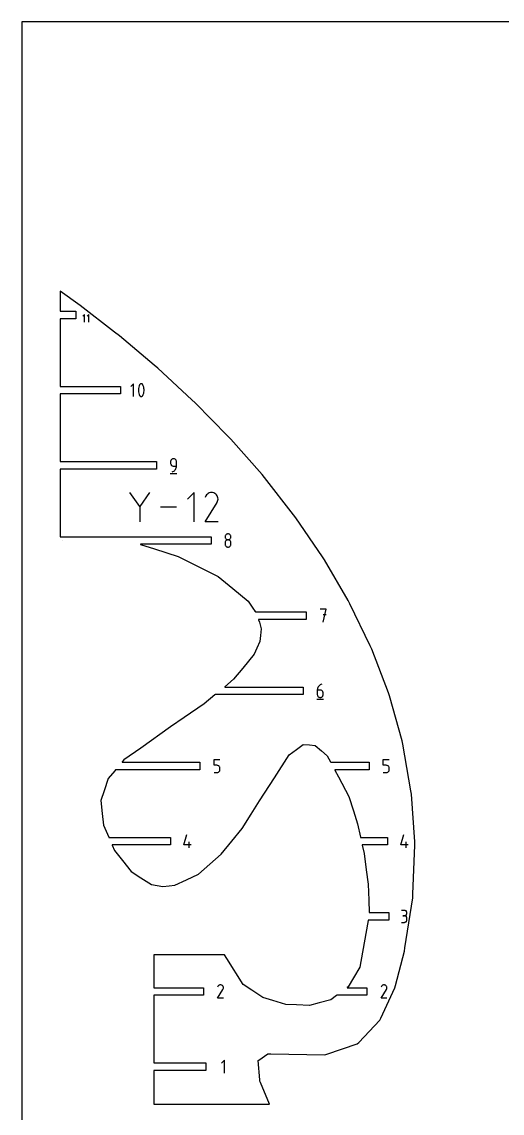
# Model space of a CAD drawing. Extents: x 0 to 800, y 0 to 1200.
# Drawn here: x 0 to 145.1, y 870 to 1200 of the extents above; entities that cross this region are included whole.
import ezdxf

# ---------------------------------------------------------------- set-up
doc = ezdxf.new("R2010")
doc.units = 0
doc.header["$MEASUREMENT"] = 0
for name, color, linetype in [('annotation', 7, 'Continuous'), ('boundary', 7, 'Continuous'), ('frame', 7, 'Continuous')]:
    doc.layers.add(name, color=color, linetype=linetype)

msp = doc.modelspace()

# ---------------------------------------------------------------- linework, layer by layer
at = {"layer": 'annotation', "color": 1}
for p, q in [((18.91, 1111.5), (18.4, 1110.99)), ((18.91, 1109.21), (18.91, 1111.5)), ((20.28, 1111.5), (19.77, 1110.99)), ((20.28, 1109.21), (20.28, 1111.5)), ((33.79, 1090.56), (32.93, 1089.7)), ((33.79, 1086.71), (33.79, 1090.56)), ((35.27, 1089.18), (35.23, 1088.81)), ((35.34, 1089.55), (35.27, 1089.18)), ((35.45, 1089.9), (35.34, 1089.55)), ((35.6, 1090.25), (35.45, 1089.9)), ((35.65, 1090.33), (35.6, 1090.25)), ((35.6, 1090.25), (35.6, 1090.25)), ((35.71, 1090.4), (35.65, 1090.33)), ((35.78, 1090.46), (35.71, 1090.4)), ((35.86, 1090.5), (35.78, 1090.46)), ((35.95, 1090.53), (35.86, 1090.5)), ((36.04, 1090.55), (35.95, 1090.53)), ((36.13, 1090.55), (36.04, 1090.55)), ((36.22, 1090.53), (36.13, 1090.55)), ((36.31, 1090.5), (36.22, 1090.53)), ((36.35, 1090.48), (36.31, 1090.5)), ((36.31, 1090.5), (36.31, 1090.5)), ((36.38, 1090.46), (36.35, 1090.48)), ((36.41, 1090.43), (36.38, 1090.46)), ((36.44, 1090.41), (36.41, 1090.43)), ((36.47, 1090.38), (36.44, 1090.41)), ((36.5, 1090.35), (36.47, 1090.38)), ((36.52, 1090.32), (36.5, 1090.35)), ((36.54, 1090.29), (36.52, 1090.32)), ((36.56, 1090.25), (36.54, 1090.29)), ((36.71, 1089.9), (36.56, 1090.25)), ((36.56, 1090.25), (36.56, 1090.25)), ((36.82, 1089.55), (36.71, 1089.9)), ((36.89, 1089.18), (36.82, 1089.55)), ((36.93, 1088.81), (36.89, 1089.18)), ((35.23, 1088.81), (35.23, 1088.44)), ((35.23, 1088.44), (35.27, 1088.08)), ((35.27, 1088.08), (35.34, 1087.71)), ((35.34, 1087.71), (35.45, 1087.35)), ((35.45, 1087.35), (35.6, 1087.01)), ((35.6, 1087.01), (35.6, 1087.01)), ((35.6, 1087.01), (35.62, 1086.97)), ((35.62, 1086.97), (35.64, 1086.94)), ((35.64, 1086.94), (35.66, 1086.91)), ((35.66, 1086.91), (35.69, 1086.88)), ((35.69, 1086.88), (35.72, 1086.85)), ((35.72, 1086.85), (35.75, 1086.82)), ((35.75, 1086.82), (35.78, 1086.8)), ((35.78, 1086.8), (35.81, 1086.78)), ((35.81, 1086.78), (35.85, 1086.76)), ((35.85, 1086.76), (35.85, 1086.76)), ((35.85, 1086.76), (35.94, 1086.72)), ((35.94, 1086.72), (36.03, 1086.71)), ((36.03, 1086.71), (36.12, 1086.71)), ((36.12, 1086.71), (36.21, 1086.72)), ((36.21, 1086.72), (36.3, 1086.75)), ((36.3, 1086.75), (36.38, 1086.8)), ((36.38, 1086.8), (36.45, 1086.85)), ((36.45, 1086.85), (36.51, 1086.92)), ((36.51, 1086.92), (36.56, 1087.01)), ((36.56, 1087.01), (36.71, 1087.35)), ((36.56, 1087.01), (36.56, 1087.01)), ((36.71, 1087.35), (36.82, 1087.71)), ((36.82, 1087.71), (36.89, 1088.07)), ((36.89, 1088.07), (36.93, 1088.44)), ((36.93, 1088.44), (36.93, 1088.81)), ((44.97, 1067.17), (44.95, 1067.01)), ((44.95, 1067.01), (44.95, 1066.57)), ((44.95, 1066.57), (44.95, 1066.57)), ((44.95, 1066.57), (44.97, 1066.41)), ((45.01, 1067.32), (44.97, 1067.17)), ((44.97, 1066.41), (45.01, 1066.26)), ((45.08, 1067.46), (45.01, 1067.32)), ((45.01, 1066.26), (45.08, 1066.12)), ((45.16, 1067.59), (45.08, 1067.46)), ((45.08, 1066.12), (45.16, 1066)), ((45.27, 1067.69), (45.16, 1067.59)), ((45.16, 1066), (45.27, 1065.89)), ((45.39, 1067.78), (45.27, 1067.69)), ((45.27, 1065.89), (45.39, 1065.8)), ((45.53, 1067.85), (45.39, 1067.78)), ((45.39, 1065.8), (45.53, 1065.74)), ((45.68, 1067.89), (45.53, 1067.85)), ((45.84, 1067.9), (45.68, 1067.89)), ((46, 1067.89), (45.84, 1067.9)), ((45.84, 1067.9), (45.84, 1067.9)), ((46.15, 1067.85), (46, 1067.89)), ((46.29, 1067.78), (46.15, 1067.85)), ((46.42, 1067.69), (46.29, 1067.78)), ((46.52, 1067.59), (46.42, 1067.69)), ((46.61, 1067.46), (46.52, 1067.59)), ((46.68, 1067.32), (46.61, 1067.46)), ((46.72, 1067.17), (46.68, 1067.32)), ((46.73, 1067.01), (46.72, 1067.17)), ((46.73, 1065.68), (46.73, 1067.01)), ((46.73, 1067.01), (46.73, 1067.01)), ((44.84, 1063.4), (46.84, 1063.4)), ((45.4, 1063.9), (45.65, 1064)), ((45.4, 1063.9), (45.4, 1063.9)), ((45.53, 1065.74), (45.68, 1065.69)), ((45.65, 1064), (45.89, 1064.13)), ((45.68, 1065.69), (45.84, 1065.68)), ((45.84, 1065.68), (46.73, 1065.68)), ((45.89, 1064.13), (46.1, 1064.28)), ((46.1, 1064.28), (46.28, 1064.47)), ((46.28, 1064.47), (46.44, 1064.68)), ((46.44, 1064.68), (46.56, 1064.91)), ((46.56, 1064.91), (46.65, 1065.15)), ((46.65, 1065.15), (46.71, 1065.41)), ((46.71, 1065.41), (46.73, 1065.68)), ((35.63, 1053.41), (32.68, 1057.68)), ((38.58, 1057.68), (35.63, 1053.41)), ((52.03, 1057.68), (50.06, 1055.71)), ((52.03, 1048.83), (52.03, 1057.68)), ((55.61, 1056.69), (55.35, 1056.2)), ((55.82, 1056.98), (55.61, 1056.69)), ((56.06, 1057.23), (55.82, 1056.98)), ((56.34, 1057.42), (56.06, 1057.23)), ((56.65, 1057.56), (56.34, 1057.42)), ((56.97, 1057.65), (56.65, 1057.56)), ((57.3, 1057.68), (56.97, 1057.65)), ((57.64, 1057.65), (57.3, 1057.68)), ((57.98, 1057.56), (57.64, 1057.65)), ((58.3, 1057.42), (57.98, 1057.56)), ((58.59, 1057.21), (58.3, 1057.42)), ((58.3, 1057.42), (58.3, 1057.42)), ((58.83, 1056.97), (58.59, 1057.21)), ((59.02, 1056.69), (58.83, 1056.97)), ((59.16, 1056.38), (59.02, 1056.69)), ((59.25, 1056.06), (59.16, 1056.38)), ((59.28, 1055.72), (59.25, 1056.06)), ((35.63, 1053.75), (35.63, 1048.83)), ((46.74, 1053.25), (41.9, 1053.25)), ((55.35, 1048.83), (58.98, 1054.67)), ((58.98, 1054.67), (58.98, 1054.68)), ((58.98, 1054.68), (58.99, 1054.68)), ((58.98, 1054.67), (58.98, 1054.67)), ((58.99, 1054.69), (59, 1054.7)), ((58.99, 1054.68), (58.99, 1054.69)), ((59, 1054.7), (59, 1054.71)), ((59, 1054.71), (59.01, 1054.71)), ((59, 1054.7), (59, 1054.7)), ((59.01, 1054.73), (59.16, 1055.05)), ((59.01, 1054.72), (59.01, 1054.73)), ((59.01, 1054.73), (59.01, 1054.73)), ((59.01, 1054.71), (59.01, 1054.72)), ((59.16, 1055.05), (59.25, 1055.38)), ((59.25, 1055.38), (59.28, 1055.72)), ((59.28, 1048.83), (55.35, 1048.83)), ((12.16, 1043.21), (12.15, 1043.2)), ((12.15, 1043.2), (12.15, 1043.2)), ((12.15, 1043.2), (12.15, 1043.2)), ((12.15, 1043.2), (12.15, 1043.2)), ((12.15, 1043.2), (12.15, 1043.2)), ((12.15, 1043.2), (12.15, 1043.2)), ((12.15, 1043.2), (12.15, 1043.19)), ((12.15, 1043.19), (12.15, 1043.19)), ((12.15, 1043.19), (12.15, 1043.19)), ((12.15, 1043.19), (12.15, 1043.19)), ((12.15, 1043.19), (12.16, 1043.18)), ((12.16, 1043.18), (12.15, 1043.17)), ((12.15, 1043.17), (12.15, 1043.17)), ((12.15, 1043.17), (12.15, 1043.17)), ((12.15, 1043.17), (12.15, 1043.17)), ((12.15, 1043.17), (12.15, 1043.17)), ((12.15, 1043.17), (12.15, 1043.16)), ((12.15, 1043.16), (12.15, 1043.16)), ((12.15, 1043.16), (12.15, 1043.16)), ((12.15, 1043.16), (12.15, 1043.15)), ((12.15, 1043.15), (12.15, 1043.15)), ((12.15, 1043.15), (12.15, 1043.15)), ((12.15, 1043.15), (12.16, 1043.15)), ((12.17, 1043.21), (12.16, 1043.21)), ((12.16, 1043.21), (12.16, 1043.21)), ((12.16, 1043.21), (12.16, 1043.21)), ((12.16, 1043.21), (12.16, 1043.21)), ((12.17, 1043.18), (12.16, 1043.18)), ((12.16, 1043.18), (12.16, 1043.18)), ((12.16, 1043.18), (12.16, 1043.18)), ((12.16, 1043.18), (12.16, 1043.18)), ((12.16, 1043.18), (12.16, 1043.18)), ((12.16, 1043.18), (12.16, 1043.18)), ((12.16, 1043.18), (12.16, 1043.18)), ((12.16, 1043.18), (12.17, 1043.18)), ((12.16, 1043.15), (12.16, 1043.15)), ((12.16, 1043.15), (12.16, 1043.14)), ((12.16, 1043.14), (12.16, 1043.14)), ((12.16, 1043.14), (12.17, 1043.14)), ((12.18, 1043.21), (12.17, 1043.21)), ((12.17, 1043.21), (12.17, 1043.21)), ((12.17, 1043.21), (12.17, 1043.21)), ((12.17, 1043.21), (12.17, 1043.21)), ((12.17, 1043.21), (12.17, 1043.21)), ((12.18, 1043.18), (12.17, 1043.18)), ((12.17, 1043.18), (12.17, 1043.18)), ((12.17, 1043.18), (12.17, 1043.18)), ((12.17, 1043.18), (12.17, 1043.18)), ((12.17, 1043.18), (12.17, 1043.18)), ((12.17, 1043.18), (12.17, 1043.18)), ((12.17, 1043.18), (12.17, 1043.18)), ((12.17, 1043.18), (12.17, 1043.18)), ((12.17, 1043.18), (12.17, 1043.18)), ((12.17, 1043.18), (12.18, 1043.18)), ((12.17, 1043.14), (12.17, 1043.15)), ((12.17, 1043.15), (12.18, 1043.15)), ((12.17, 1043.14), (12.17, 1043.14)), ((12.17, 1043.14), (12.17, 1043.14)), ((12.17, 1043.14), (12.17, 1043.14)), ((12.18, 1043.2), (12.18, 1043.21)), ((12.18, 1043.2), (12.18, 1043.2)), ((12.18, 1043.2), (12.18, 1043.2)), ((12.18, 1043.2), (12.18, 1043.2)), ((12.18, 1043.2), (12.18, 1043.2)), ((12.18, 1043.2), (12.18, 1043.2)), ((12.18, 1043.19), (12.18, 1043.2)), ((12.18, 1043.18), (12.18, 1043.19)), ((12.18, 1043.19), (12.18, 1043.19)), ((12.18, 1043.19), (12.18, 1043.19)), ((12.18, 1043.19), (12.18, 1043.19)), ((12.18, 1043.17), (12.18, 1043.18)), ((12.18, 1043.16), (12.18, 1043.17)), ((12.18, 1043.17), (12.18, 1043.17)), ((12.18, 1043.17), (12.18, 1043.17)), ((12.18, 1043.17), (12.18, 1043.17)), ((12.18, 1043.17), (12.18, 1043.17)), ((12.18, 1043.17), (12.18, 1043.17)), ((12.18, 1043.15), (12.18, 1043.16)), ((12.18, 1043.16), (12.18, 1043.16)), ((12.18, 1043.15), (12.18, 1043.15)), ((12.18, 1043.15), (12.18, 1043.15)), ((12.18, 1043.15), (12.18, 1043.15)), ((61.44, 1044.44), (61.43, 1044.28)), ((61.43, 1044.28), (61.43, 1044.28)), ((61.43, 1044.28), (61.44, 1044.12)), ((61.48, 1044.59), (61.44, 1044.44)), ((61.44, 1044.12), (61.48, 1043.97)), ((61.48, 1042.82), (61.44, 1042.67)), ((61.55, 1044.73), (61.48, 1044.59)), ((61.48, 1043.97), (61.55, 1043.84)), ((61.55, 1042.95), (61.48, 1042.82)), ((61.64, 1044.86), (61.55, 1044.73)), ((61.55, 1043.84), (61.64, 1043.71)), ((61.64, 1043.08), (61.55, 1042.95)), ((61.74, 1044.96), (61.64, 1044.86)), ((61.64, 1043.71), (61.74, 1043.6)), ((61.74, 1043.19), (61.64, 1043.08)), ((61.87, 1045.05), (61.74, 1044.96)), ((61.74, 1043.6), (61.87, 1043.52)), ((61.87, 1043.27), (61.74, 1043.19)), ((62.01, 1045.12), (61.87, 1045.05)), ((61.87, 1043.52), (62.01, 1043.45)), ((62.01, 1043.34), (61.87, 1043.27)), ((62.16, 1045.16), (62.01, 1045.12)), ((62.01, 1043.45), (62.16, 1043.41)), ((62.16, 1043.38), (62.01, 1043.34)), ((62.32, 1045.17), (62.16, 1045.16)), ((62.16, 1043.41), (62.32, 1043.4)), ((62.32, 1043.4), (62.16, 1043.38)), ((62.48, 1045.16), (62.32, 1045.17)), ((62.32, 1045.17), (62.32, 1045.17)), ((62.32, 1043.4), (62.48, 1043.41)), ((62.48, 1043.38), (62.32, 1043.4)), ((62.32, 1043.4), (62.32, 1043.4)), ((62.32, 1043.4), (62.32, 1043.4)), ((62.63, 1045.12), (62.48, 1045.16)), ((62.48, 1043.41), (62.63, 1043.45)), ((62.63, 1043.34), (62.48, 1043.38)), ((62.76, 1045.05), (62.63, 1045.12)), ((62.63, 1043.45), (62.76, 1043.52)), ((62.76, 1043.27), (62.63, 1043.34)), ((62.89, 1044.96), (62.76, 1045.05)), ((62.76, 1043.52), (62.89, 1043.6)), ((62.89, 1043.19), (62.76, 1043.27)), ((63, 1044.86), (62.89, 1044.96)), ((62.89, 1043.6), (63, 1043.71)), ((63, 1043.08), (62.89, 1043.19)), ((63.08, 1044.73), (63, 1044.86)), ((63, 1043.71), (63.08, 1043.84)), ((63.08, 1042.95), (63, 1043.08)), ((63.15, 1044.59), (63.08, 1044.73)), ((63.08, 1043.84), (63.15, 1043.97)), ((63.15, 1042.82), (63.08, 1042.95)), ((63.19, 1044.44), (63.15, 1044.59)), ((63.15, 1043.97), (63.19, 1044.12)), ((63.19, 1042.67), (63.15, 1042.82)), ((63.2, 1044.28), (63.19, 1044.44)), ((63.19, 1044.12), (63.2, 1044.28)), ((63.2, 1044.28), (63.2, 1044.28)), ((61.44, 1042.67), (61.43, 1042.51)), ((61.43, 1042.51), (61.43, 1042.06)), ((61.43, 1042.06), (61.43, 1042.06)), ((61.43, 1042.06), (61.44, 1041.9)), ((61.44, 1041.9), (61.48, 1041.75)), ((61.48, 1041.75), (61.55, 1041.62)), ((61.55, 1041.62), (61.64, 1041.49)), ((61.64, 1041.49), (61.74, 1041.38)), ((61.74, 1041.38), (61.87, 1041.3)), ((61.87, 1041.3), (62.01, 1041.23)), ((62.01, 1041.23), (62.16, 1041.19)), ((62.16, 1041.19), (62.32, 1041.18)), ((62.32, 1041.18), (62.48, 1041.19)), ((62.32, 1041.18), (62.32, 1041.18)), ((62.48, 1041.19), (62.63, 1041.23)), ((62.63, 1041.23), (62.76, 1041.3)), ((62.76, 1041.3), (62.89, 1041.38)), ((62.89, 1041.38), (63, 1041.49)), ((63, 1041.49), (63.08, 1041.62)), ((63.08, 1041.62), (63.15, 1041.75)), ((63.15, 1041.75), (63.19, 1041.9)), ((63.2, 1042.51), (63.19, 1042.67)), ((63.19, 1041.9), (63.2, 1042.06)), ((63.2, 1042.06), (63.2, 1042.51)), ((63.2, 1042.51), (63.2, 1042.51)), ((91.95, 1022.45), (90.17, 1022.45)), ((91.06, 1018.45), (91.95, 1022.45)), ((91.95, 1020.67), (91.06, 1020.67)), ((89.3, 998.21), (89.28, 997.94)), ((89.28, 997.94), (89.28, 996.61)), ((90.16, 997.94), (89.28, 997.94)), ((89.28, 996.61), (89.28, 996.61)), ((89.28, 996.61), (89.29, 996.45)), ((89.35, 998.47), (89.3, 998.21)), ((89.45, 998.72), (89.35, 998.47)), ((89.57, 998.95), (89.45, 998.72)), ((89.73, 999.15), (89.57, 998.95)), ((89.91, 999.34), (89.73, 999.15)), ((90.12, 999.5), (89.91, 999.34)), ((90.36, 999.63), (90.12, 999.5)), ((90.32, 997.93), (90.16, 997.94)), ((90.47, 997.89), (90.32, 997.93)), ((90.61, 999.72), (90.36, 999.63)), ((90.61, 997.82), (90.47, 997.89)), ((90.61, 999.72), (90.61, 999.72)), ((90.74, 997.73), (90.61, 997.82)), ((90.84, 997.63), (90.74, 997.73)), ((90.93, 997.5), (90.84, 997.63)), ((91, 997.36), (90.93, 997.5)), ((91.04, 997.21), (91, 997.36)), ((91.05, 997.05), (91.04, 997.21)), ((91.04, 996.45), (91.05, 996.61)), ((91.05, 996.61), (91.05, 997.05)), ((91.05, 997.05), (91.05, 997.05)), ((89.16, 995.22), (91.16, 995.22)), ((89.29, 996.45), (89.33, 996.3)), ((89.33, 996.3), (89.4, 996.16)), ((89.4, 996.16), (89.49, 996.04)), ((89.49, 996.04), (89.59, 995.93)), ((89.59, 995.93), (89.72, 995.84)), ((89.72, 995.84), (89.85, 995.78)), ((89.85, 995.78), (90, 995.74)), ((90, 995.74), (90.16, 995.72)), ((90.16, 995.72), (90.32, 995.74)), ((90.16, 995.72), (90.16, 995.72)), ((90.32, 995.74), (90.47, 995.78)), ((90.47, 995.78), (90.61, 995.84)), ((90.61, 995.84), (90.74, 995.93)), ((90.74, 995.93), (90.84, 996.04)), ((90.84, 996.04), (90.93, 996.16)), ((90.93, 996.16), (91, 996.3)), ((91, 996.3), (91.04, 996.45)), ((58.07, 975.21), (58.07, 976.99)), ((58.07, 976.99), (59.84, 976.99)), ((109.23, 975.21), (109.23, 976.99)), ((109.23, 976.99), (111, 976.99)), ((58.96, 975.21), (58.07, 975.21)), ((59.12, 975.2), (58.96, 975.21)), ((59.27, 975.16), (59.12, 975.2)), ((59.4, 975.09), (59.27, 975.16)), ((59.53, 975.01), (59.4, 975.09)), ((59.64, 974.9), (59.53, 975.01)), ((59.72, 974.77), (59.64, 974.9)), ((59.64, 973.31), (59.72, 973.44)), ((59.79, 974.64), (59.72, 974.77)), ((59.72, 973.44), (59.79, 973.57)), ((59.83, 974.49), (59.79, 974.64)), ((59.79, 973.57), (59.83, 973.72)), ((59.84, 974.33), (59.83, 974.49)), ((59.83, 973.72), (59.84, 973.88)), ((59.84, 973.88), (59.84, 974.33)), ((59.84, 974.33), (59.84, 974.33)), ((110.12, 975.21), (109.23, 975.21)), ((110.28, 975.2), (110.12, 975.21)), ((110.43, 975.16), (110.28, 975.2)), ((110.56, 975.09), (110.43, 975.16)), ((110.69, 975.01), (110.56, 975.09)), ((110.8, 974.9), (110.69, 975.01)), ((110.88, 974.77), (110.8, 974.9)), ((110.8, 973.31), (110.88, 973.44)), ((110.95, 974.64), (110.88, 974.77)), ((110.88, 973.44), (110.95, 973.57)), ((110.99, 974.49), (110.95, 974.64)), ((110.95, 973.57), (110.99, 973.72)), ((111, 974.33), (110.99, 974.49)), ((110.99, 973.72), (111, 973.88)), ((111, 973.88), (111, 974.33)), ((111, 974.33), (111, 974.33)), ((58.07, 972.99), (58.96, 972.99)), ((58.96, 972.99), (59.12, 973.01)), ((58.96, 972.99), (58.96, 972.99)), ((59.12, 973.01), (59.27, 973.05)), ((59.27, 973.05), (59.4, 973.12)), ((59.4, 973.12), (59.53, 973.2)), ((59.53, 973.2), (59.64, 973.31)), ((109.23, 972.99), (110.12, 972.99)), ((110.12, 972.99), (110.28, 973.01)), ((110.12, 972.99), (110.12, 972.99)), ((110.28, 973.01), (110.43, 973.05)), ((110.43, 973.05), (110.56, 973.12)), ((110.56, 973.12), (110.69, 973.2)), ((110.69, 973.2), (110.8, 973.31)), ((48.99, 951.16), (49.87, 954.27)), ((114.54, 951.16), (115.43, 954.27)), ((51.21, 951.16), (48.99, 951.16)), ((50.54, 950.27), (50.54, 952.04)), ((116.76, 951.16), (114.54, 951.16)), ((116.1, 950.27), (116.1, 952.04)), ((115.58, 931.35), (114.77, 931.35)), ((115.72, 931.34), (115.58, 931.35)), ((115.86, 931.3), (115.72, 931.34)), ((115.98, 931.24), (115.86, 931.3)), ((116.1, 931.16), (115.98, 931.24)), ((116.19, 931.06), (116.1, 931.16)), ((116.27, 930.95), (116.19, 931.06)), ((116.33, 930.83), (116.27, 930.95)), ((116.37, 930.69), (116.33, 930.83)), ((116.38, 930.55), (116.37, 930.69)), ((116.37, 930.4), (116.38, 930.55)), ((116.38, 930.55), (116.38, 930.55)), ((114.77, 927.73), (115.58, 927.73)), ((115.58, 929.74), (115.17, 929.74)), ((115.17, 929.74), (115.58, 929.74)), ((115.58, 929.74), (115.72, 929.75)), ((115.72, 929.73), (115.58, 929.74)), ((115.58, 929.74), (115.58, 929.74)), ((115.58, 927.73), (115.72, 927.74)), ((115.58, 927.73), (115.58, 927.73)), ((115.72, 929.75), (115.86, 929.79)), ((115.86, 929.69), (115.72, 929.73)), ((115.72, 927.74), (115.86, 927.78)), ((115.86, 929.79), (115.98, 929.85)), ((115.98, 929.63), (115.86, 929.69)), ((115.86, 927.78), (115.98, 927.84)), ((115.98, 929.85), (116.1, 929.93)), ((116.1, 929.55), (115.98, 929.63)), ((115.98, 927.84), (116.1, 927.92)), ((116.1, 929.93), (116.19, 930.03)), ((116.19, 929.45), (116.1, 929.55)), ((116.1, 927.92), (116.19, 928.01)), ((116.19, 930.03), (116.27, 930.14)), ((116.27, 929.34), (116.19, 929.45)), ((116.19, 928.01), (116.27, 928.12)), ((116.27, 930.14), (116.33, 930.26)), ((116.33, 929.21), (116.27, 929.34)), ((116.27, 928.12), (116.33, 928.25)), ((116.33, 930.26), (116.37, 930.4)), ((116.37, 929.08), (116.33, 929.21)), ((116.33, 928.25), (116.37, 928.39)), ((116.38, 928.93), (116.37, 929.08)), ((116.37, 928.39), (116.38, 928.53)), ((116.38, 928.53), (116.38, 928.93)), ((116.38, 928.93), (116.38, 928.93)), ((59.25, 908.37), (59.13, 908.14)), ((59.13, 904.81), (60.77, 907.46)), ((59.34, 908.5), (59.25, 908.37)), ((59.45, 908.61), (59.34, 908.5)), ((59.58, 908.7), (59.45, 908.61)), ((59.71, 908.76), (59.58, 908.7)), ((59.86, 908.8), (59.71, 908.76)), ((60.01, 908.81), (59.86, 908.8)), ((60.16, 908.8), (60.01, 908.81)), ((60.32, 908.76), (60.16, 908.8)), ((60.46, 908.69), (60.32, 908.76)), ((60.59, 908.6), (60.46, 908.69)), ((60.46, 908.69), (60.46, 908.69)), ((60.7, 908.49), (60.59, 908.6)), ((60.79, 908.36), (60.7, 908.49)), ((60.77, 907.46), (60.78, 907.47)), ((60.77, 907.46), (60.77, 907.46)), ((60.77, 907.46), (60.77, 907.46)), ((60.77, 907.46), (60.77, 907.46)), ((60.77, 907.46), (60.77, 907.46)), ((60.78, 907.48), (60.85, 907.63)), ((60.78, 907.47), (60.78, 907.48)), ((60.78, 907.48), (60.78, 907.48)), ((60.78, 907.48), (60.78, 907.48)), ((60.78, 907.47), (60.78, 907.47)), ((60.78, 907.47), (60.78, 907.47)), ((60.78, 907.47), (60.78, 907.47)), ((60.85, 908.23), (60.79, 908.36)), ((60.89, 908.08), (60.85, 908.23)), ((60.85, 907.63), (60.89, 907.78)), ((60.9, 907.93), (60.89, 908.08)), ((60.89, 907.78), (60.9, 907.93)), ((108.64, 908.37), (108.53, 908.14)), ((108.53, 904.81), (110.17, 907.46)), ((108.74, 908.5), (108.64, 908.37)), ((108.85, 908.61), (108.74, 908.5)), ((108.97, 908.7), (108.85, 908.61)), ((109.11, 908.76), (108.97, 908.7)), ((109.26, 908.8), (109.11, 908.76)), ((109.41, 908.81), (109.26, 908.8)), ((109.56, 908.8), (109.41, 908.81)), ((109.71, 908.76), (109.56, 908.8)), ((109.86, 908.69), (109.71, 908.76)), ((109.99, 908.6), (109.86, 908.69)), ((109.86, 908.69), (109.86, 908.69)), ((110.1, 908.49), (109.99, 908.6)), ((110.19, 908.36), (110.1, 908.49)), ((110.17, 907.46), (110.17, 907.47)), ((110.17, 907.47), (110.18, 907.47)), ((110.17, 907.46), (110.17, 907.46)), ((110.17, 907.46), (110.17, 907.46)), ((110.17, 907.46), (110.17, 907.46)), ((110.17, 907.46), (110.17, 907.46)), ((110.18, 907.48), (110.25, 907.63)), ((110.18, 907.47), (110.18, 907.48)), ((110.18, 907.48), (110.18, 907.48)), ((110.18, 907.48), (110.18, 907.48)), ((110.18, 907.47), (110.18, 907.47)), ((110.18, 907.47), (110.18, 907.47)), ((110.25, 908.23), (110.19, 908.36)), ((110.29, 908.08), (110.25, 908.23)), ((110.25, 907.63), (110.29, 907.78)), ((110.3, 907.93), (110.29, 908.08)), ((110.29, 907.78), (110.3, 907.93)), ((60.9, 904.81), (59.13, 904.81)), ((110.3, 904.81), (108.53, 904.81)), ((61.21, 886.09), (60.32, 885.2)), ((61.21, 882.09), (61.21, 886.09))]:
    msp.add_line(p, q, dxfattribs=at)
at = {"layer": 'boundary', "color": 5}
for p, q in [((17.65, 1114.23), (11.59, 1118.54)), ((11.59, 1118.54), (11.59, 1112.61)), ((11.59, 1112.61), (11.59, 1112.48)), ((11.59, 1112.48), (16.35, 1112.48)), ((16.35, 1112.48), (16.35, 1110.23)), ((28.02, 1106.21), (17.65, 1114.23)), ((16.35, 1110.23), (11.59, 1110.23)), ((11.59, 1110.23), (11.59, 1110.11)), ((11.59, 1110.11), (11.59, 1089.76)), ((29.49, 1105.08), (28.02, 1106.21)), ((39.99, 1096.21), (29.49, 1105.08)), ((41.1, 1095.27), (39.99, 1096.21)), ((51.4, 1085.74), (41.1, 1095.27)), ((11.59, 1089.76), (29.81, 1089.76)), ((29.81, 1089.76), (29.81, 1087.51)), ((29.81, 1087.51), (11.59, 1087.51)), ((11.59, 1087.51), (11.59, 1067.15)), ((52.37, 1084.84), (51.4, 1085.74)), ((62.29, 1074.7), (52.37, 1084.84)), ((63.16, 1073.81), (62.29, 1074.7)), ((72.57, 1063.09), (63.16, 1073.81)), ((11.59, 1067.15), (11.59, 1067.03)), ((11.59, 1067.03), (40.72, 1067.03)), ((40.72, 1067.03), (40.72, 1064.78)), ((40.72, 1064.78), (11.59, 1064.78)), ((11.59, 1064.78), (11.59, 1044.43)), ((73.36, 1062.19), (72.57, 1063.09)), ((82.13, 1050.94), (73.36, 1062.19)), ((82.84, 1050.02), (82.13, 1050.94)), ((90.84, 1038.24), (82.84, 1050.02)), ((11.58, 1044.37), (11.57, 1044.3)), ((11.57, 1044.3), (11.59, 1044.3)), ((11.59, 1044.43), (11.58, 1044.37)), ((11.59, 1044.3), (11.96, 1044.3)), ((11.96, 1044.3), (57.19, 1044.3)), ((57.19, 1044.3), (57.19, 1042.05)), ((57.19, 1042.05), (35.89, 1042.05)), ((35.89, 1042.05), (35.9, 1041.93)), ((35.9, 1041.93), (40.06, 1040.63)), ((40.06, 1040.63), (47.24, 1038.39)), ((47.24, 1038.39), (52.9, 1035.55)), ((91.48, 1037.31), (90.84, 1038.24)), ((98.6, 1025.04), (91.48, 1037.31)), ((52.9, 1035.55), (59.3, 1032.34)), ((59.3, 1032.34), (63.8, 1028.63)), ((63.8, 1028.63), (68.4, 1024.84)), ((68.4, 1024.84), (69.83, 1022.69)), ((99.16, 1024.08), (98.6, 1025.04)), ((105.28, 1011.34), (99.16, 1024.08)), ((69.83, 1022.69), (70.49, 1021.7)), ((70.49, 1021.7), (70.48, 1021.57)), ((70.48, 1021.57), (70.49, 1021.57)), ((70.49, 1021.57), (70.49, 1021.7)), ((70.49, 1021.7), (70.58, 1021.57)), ((70.58, 1021.57), (85.93, 1021.57)), ((85.93, 1021.57), (85.93, 1019.32)), ((85.93, 1019.32), (71.55, 1019.32)), ((71.55, 1019.32), (71.56, 1019.2)), ((71.56, 1019.2), (71.77, 1018.47)), ((71.77, 1018.47), (72.32, 1016.47)), ((72.32, 1016.47), (72.1, 1014.43)), ((72.1, 1014.43), (71.9, 1012.66)), ((71.01, 1010.6), (70.25, 1008.84)), ((71.9, 1012.66), (71.01, 1010.6)), ((105.75, 1010.37), (105.28, 1011.34)), ((110.75, 997.17), (105.75, 1010.37)), ((70.25, 1008.84), (66.76, 1004.58)), ((66.76, 1004.58), (64, 1001.21)), ((64, 1001.21), (61.3, 998.97)), ((58.28, 996.6), (58.27, 996.6)), ((58.27, 996.6), (58.28, 996.47)), ((58.43, 996.6), (58.28, 996.47)), ((58.28, 996.47), (58.28, 996.6)), ((85.04, 996.6), (58.43, 996.6)), ((61.3, 998.97), (61.29, 998.85)), ((61.29, 998.85), (85.04, 998.85)), ((85.04, 998.85), (85.04, 996.6)), ((111.13, 996.18), (110.75, 997.17)), ((55.06, 993.8), (49.09, 989.69)), ((58.28, 996.47), (55.06, 993.8)), ((114.9, 982.56), (111.13, 996.18)), ((44.93, 986.83), (35.91, 980.43)), ((49.09, 989.69), (44.93, 986.83)), ((35.91, 980.43), (30.84, 976.83)), ((80.8, 978.35), (82.96, 980.01)), ((82.96, 980.01), (84.96, 981.54)), ((84.96, 981.54), (86.88, 981.35)), ((86.88, 981.35), (88.64, 981.18)), ((88.64, 981.18), (90.54, 979.58)), ((115.17, 981.55), (114.9, 982.56)), ((117.59, 967.51), (115.17, 981.55)), ((30.84, 976.83), (30.34, 976.24)), ((76.33, 971.41), (80.8, 978.35)), ((90.54, 979.58), (92.27, 978.11)), ((92.27, 978.11), (93.27, 976.24)), ((28.05, 973.56), (26.07, 971.23)), ((28.32, 973.87), (28.05, 973.56)), ((53.83, 973.87), (28.32, 973.87)), ((30.34, 976.24), (30.33, 976.12)), ((30.33, 976.12), (53.83, 976.12)), ((53.83, 976.12), (53.83, 973.87)), ((93.27, 976.24), (93.33, 976.12)), ((93.33, 976.12), (104.99, 976.12)), ((104.99, 973.87), (94.58, 973.87)), ((94.58, 973.87), (94.59, 973.74)), ((94.59, 973.74), (95.64, 971.77)), ((104.99, 976.12), (104.99, 973.87)), ((26.07, 971.23), (24.83, 967.51)), ((71.83, 964.42), (76.33, 971.41)), ((95.64, 971.77), (98.81, 965.81)), ((24.83, 967.51), (23.87, 964.61)), ((117.77, 966.49), (117.59, 967.51)), ((23.87, 964.61), (24.31, 960.68)), ((69.25, 960.39), (71.83, 964.42)), ((98.81, 965.81), (100.19, 961.46)), ((118.72, 952.06), (117.77, 966.49)), ((24.31, 960.68), (24.71, 957.08)), ((66.53, 956.14), (69.25, 960.39)), ((100.19, 961.46), (101.43, 957.55)), ((24.71, 957.08), (26.26, 953.52)), ((101.43, 957.55), (102.32, 953.52)), ((63.43, 952.3), (66.53, 956.14)), ((26.26, 953.52), (26.31, 953.39)), ((26.31, 953.39), (44.97, 953.39)), ((44.97, 951.14), (27.33, 951.14)), ((27.33, 951.14), (27.34, 951.02)), ((27.34, 951.02), (28.01, 949.47)), ((44.97, 953.39), (44.97, 951.14)), ((60.25, 948.37), (63.43, 952.3)), ((102.32, 953.52), (102.35, 953.39)), ((102.35, 953.39), (110.53, 953.39)), ((110.53, 951.14), (102.86, 951.14)), ((102.86, 951.14), (102.88, 951.02)), ((102.88, 951.02), (103.42, 948.54)), ((110.53, 953.39), (110.53, 951.14)), ((118.15, 936.23), (118.79, 951.02)), ((118.79, 951.02), (118.72, 952.06)), ((28.01, 949.47), (30.44, 946.39)), ((56.81, 945.35), (60.25, 948.37)), ((103.42, 948.54), (104.07, 943.62)), ((30.44, 946.39), (33.06, 943.08)), ((53.37, 942.33), (56.81, 945.35)), ((33.06, 943.08), (36, 941.21)), ((36, 941.21), (39.14, 939.21)), ((46.22, 938.97), (49.74, 940.62)), ((49.74, 940.62), (53.37, 942.33)), ((104.07, 943.62), (104.65, 939.26)), ((39.14, 939.21), (40.93, 938.89)), ((40.93, 938.89), (42.65, 938.58)), ((42.65, 938.58), (44.48, 938.78)), ((44.48, 938.78), (46.22, 938.97)), ((104.65, 939.26), (104.82, 934.45)), ((104.82, 934.45), (104.95, 930.67)), ((115.76, 920.03), (118.1, 935.18)), ((118.1, 935.18), (118.15, 936.23)), ((104.95, 930.67), (110.92, 930.67)), ((110.92, 930.67), (110.92, 928.42)), ((104.63, 928.29), (103.43, 921.54)), ((104.65, 928.42), (104.63, 928.29)), ((110.92, 928.42), (104.65, 928.42)), ((103.43, 921.54), (102.11, 914.16)), ((45.14, 917.89), (39.93, 917.89)), ((39.93, 917.89), (39.93, 908.06)), ((50.66, 917.89), (45.14, 917.89)), ((59.59, 917.89), (50.66, 917.89)), ((61.2, 917.89), (59.59, 917.89)), ((61.97, 916.79), (61.2, 917.89)), ((112.86, 908.68), (115.59, 918.97)), ((115.59, 918.97), (115.76, 920.03)), ((66.89, 908.93), (61.97, 916.79)), ((102.11, 914.16), (100.19, 910.95)), ((100.19, 910.95), (98.57, 908.25)), ((39.93, 908.06), (39.93, 907.94)), ((39.93, 907.94), (54.89, 907.94)), ((54.89, 907.94), (54.89, 905.69)), ((69.51, 907.2), (66.89, 908.93)), ((98.32, 908.06), (98.31, 907.94)), ((98.31, 907.94), (104.29, 907.94)), ((98.57, 908.25), (98.32, 908.06)), ((104.29, 907.94), (104.29, 905.69)), ((108.45, 898.79), (112.67, 907.96)), ((112.67, 907.96), (112.86, 908.68)), ((54.89, 905.69), (39.93, 905.69)), ((39.93, 905.69), (39.93, 905.56)), ((39.93, 905.56), (39.93, 902.83)), ((72.79, 905.04), (69.51, 907.2)), ((75.88, 904.09), (72.79, 905.04)), ((93.38, 904.29), (89.83, 903.35)), ((95.05, 905.56), (93.38, 904.29)), ((95.22, 905.69), (95.05, 905.56)), ((104.29, 905.69), (95.22, 905.69)), ((39.93, 902.83), (39.93, 898.78)), ((79.77, 902.89), (75.88, 904.09)), ((82.96, 902.76), (79.77, 902.89)), ((86.94, 902.59), (82.96, 902.76)), ((89.83, 903.35), (86.94, 902.59)), ((39.93, 898.78), (39.93, 887.78)), ((101.79, 891.4), (108.16, 898.16)), ((108.16, 898.16), (108.45, 898.79)), ((92.19, 887.88), (101.36, 890.95)), ((101.36, 890.95), (101.79, 891.4)), ((39.93, 887.78), (39.93, 885.21)), ((71.64, 886.1), (74.3, 887.97)), ((74.3, 887.97), (75.24, 887.95)), ((75.24, 887.95), (91.6, 887.68)), ((91.6, 887.68), (92.19, 887.88)), ((39.93, 885.21), (55.64, 885.21)), ((55.64, 885.21), (55.64, 882.96)), ((71.46, 885.97), (71.64, 886.1)), ((71.93, 880.15), (71.46, 885.97)), ((55.64, 882.96), (39.93, 882.96)), ((39.93, 882.96), (39.93, 876.77)), ((71.96, 879.73), (71.93, 880.15)), ((72.16, 879.28), (71.96, 879.73)), ((74.86, 872.72), (72.16, 879.28)), ((39.93, 876.77), (39.93, 872.72)), ((39.93, 872.72), (43.3, 872.72)), ((43.3, 872.72), (47.76, 872.72)), ((47.76, 872.72), (57.57, 872.72)), ((57.57, 872.72), (64.43, 872.72)), ((64.43, 872.72), (74.86, 872.72))]:
    msp.add_line(p, q, dxfattribs=at)
at = {"layer": 'frame', "color": 5}
for p, q in [((800, 1200), (0, 1200)), ((0, 1200), (0, 0))]:
    msp.add_line(p, q, dxfattribs=at)

doc.saveas('drawing.dxf')
